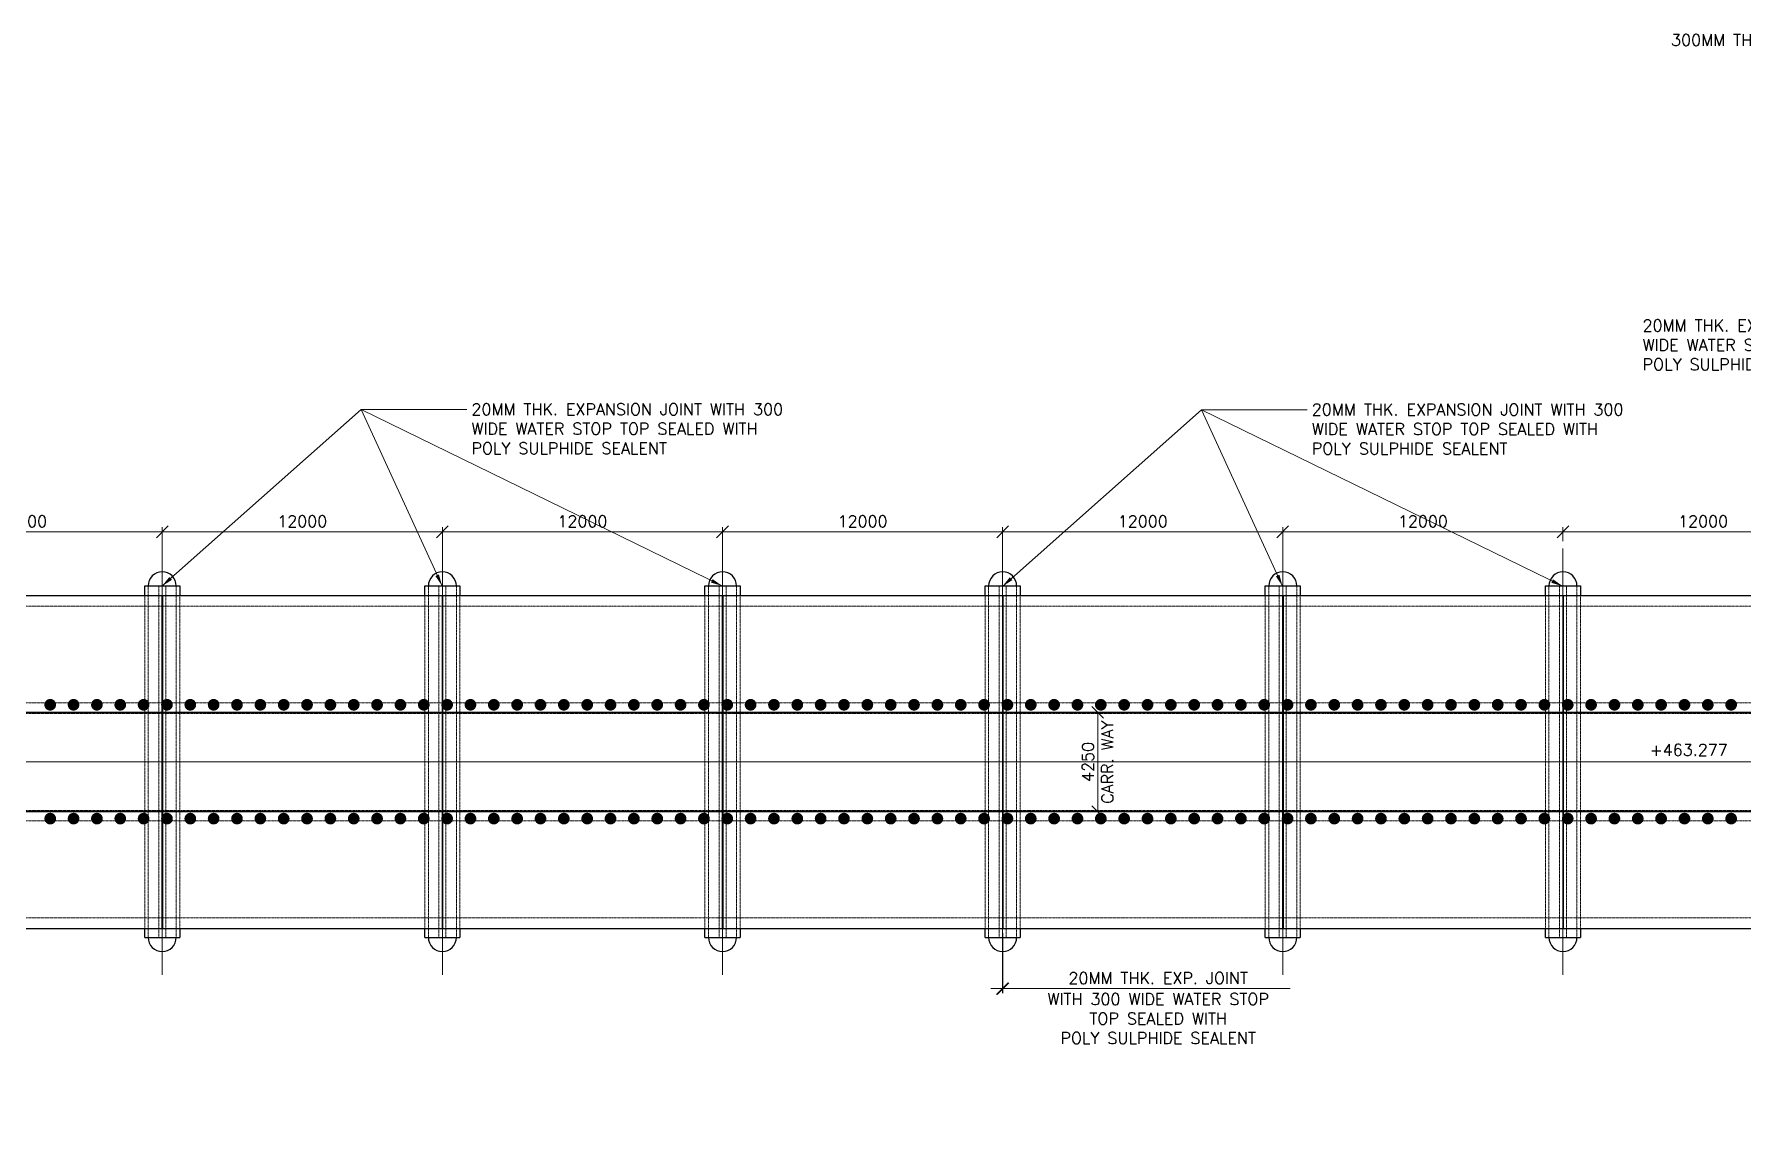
# Model space of a CAD drawing. Header units: millimetres. Extents: x -905235 to 365236, y -24492 to 346419.
# Drawn here: x 118926 to 192114, y 57223 to 103863 of the extents above; entities that cross this region are included whole.
import ezdxf

# ---------------------------------------------------------------- set-up
doc = ezdxf.new("R2010")
doc.units = ezdxf.units.MM
doc.header["$LTSCALE"] = 9
doc.linetypes.add('CENTER2', pattern=[1.125, 0.75, -0.125, 0.125, -0.125])
doc.linetypes.add('HIDDEN', pattern=[0.375, 0.25, -0.125])
for name, color, linetype, lineweight in [('CENTER', 8, 'CENTER2', 9), ('R_DASHED', 183, 'HIDDEN', 9), ('R_DIMENSION', 8, 'Continuous', 15), ('R_TEXT G', 7, 'Continuous', 18)]:
    doc.layers.add(name, color=color, linetype=linetype, lineweight=lineweight)
doc.styles.add('ROMANS', font='romans.shx')
doc.dimstyles.new('DIM-200', dxfattribs={"dimscale": 200, "dimtxt": 2.5, "dimasz": 2.5, "dimexe": 1, "dimexo": 1, "dimgap": 1, "dimtad": 1, "dimdec": 0, "dimzin": 0, "dimdsep": 46, "dimtxsty": 'ROMANS', "dimblk": 'OBLIQUE', "dimcen": 1, "dimclrd": 256, "dimclre": 256, "dimclrt": 7, "dimadec": 0, "dimazin": 0, "dimtfac": 1, "dimtdec": 0, "dimtofl": 0, "dimtmove": 0, "dimatfit": 3, "dimfxl": 1, "dimtolj": 1, "dimtzin": 0, "dimlwd": 9, "dimlwe": 9, "dimarcsym": 0})

# ---------------------------------------------------------------- blocks, each defined once
blk = doc.blocks.new('_Oblique')
at = {"color": 0, "linetype": 'ByBlock', "lineweight": -2}
blk.add_line((-0.5, -0.5), (0.5, 0.5), dxfattribs=at)
blk = doc.blocks.new('*D113')
at = {"layer": 'Defpoints', "color": 0}
for p in [(124410, 82562), (112410, 81319), (124410, 81508)]:
    blk.add_point(p, dxfattribs=at)
at = {"layer": 'R_DIMENSION', "lineweight": 9}
for p, q in [((112410, 81519), (112410, 82762)), ((124410, 81708), (124410, 82762)), ((112410, 82562), (124410, 82562))]:
    blk.add_line(p, q, dxfattribs=at)
at = {"layer": 'R_DIMENSION', "lineweight": 9, "xscale": 500, "yscale": 500, "zscale": 500, "rotation": 180}
blk.add_blockref('_Oblique', (112410, 82562), dxfattribs=at)
at = {"layer": 'R_DIMENSION', "lineweight": 9, "xscale": 500, "yscale": 500, "zscale": 500}
blk.add_blockref('_Oblique', (124410, 82562), dxfattribs=at)
at = {"layer": 'R_DIMENSION', "color": 7, "insert": (118410, 83012), "char_height": 500, "attachment_point": 5, "style": 'ROMANS'}
blk.add_mtext('\\A1;12000', dxfattribs=at)
blk = doc.blocks.new('*D114')
at = {"layer": 'Defpoints', "color": 0}
for p in [(136410, 82562), (124410, 81508), (136410, 81427)]:
    blk.add_point(p, dxfattribs=at)
at = {"layer": 'R_DIMENSION', "lineweight": 9}
for p, q in [((124410, 81708), (124410, 82762)), ((136410, 81627), (136410, 82762)), ((124410, 82562), (136410, 82562))]:
    blk.add_line(p, q, dxfattribs=at)
at = {"layer": 'R_DIMENSION', "lineweight": 9, "xscale": 500, "yscale": 500, "zscale": 500, "rotation": 180}
blk.add_blockref('_Oblique', (124410, 82562), dxfattribs=at)
at = {"layer": 'R_DIMENSION', "lineweight": 9, "xscale": 500, "yscale": 500, "zscale": 500}
blk.add_blockref('_Oblique', (136410, 82562), dxfattribs=at)
at = {"layer": 'R_DIMENSION', "color": 7, "insert": (130410, 83012), "char_height": 500, "attachment_point": 5, "style": 'ROMANS'}
blk.add_mtext('\\A1;12000', dxfattribs=at)
blk = doc.blocks.new('*D115')
at = {"layer": 'Defpoints', "color": 0}
for p in [(148410, 82562), (136410, 81427), (148410, 81408)]:
    blk.add_point(p, dxfattribs=at)
at = {"layer": 'R_DIMENSION', "lineweight": 9}
for p, q in [((136410, 81627), (136410, 82762)), ((148410, 81608), (148410, 82762)), ((136410, 82562), (148410, 82562))]:
    blk.add_line(p, q, dxfattribs=at)
at = {"layer": 'R_DIMENSION', "lineweight": 9, "xscale": 500, "yscale": 500, "zscale": 500, "rotation": 180}
blk.add_blockref('_Oblique', (136410, 82562), dxfattribs=at)
at = {"layer": 'R_DIMENSION', "lineweight": 9, "xscale": 500, "yscale": 500, "zscale": 500}
blk.add_blockref('_Oblique', (148410, 82562), dxfattribs=at)
at = {"layer": 'R_DIMENSION', "color": 7, "insert": (142410, 83012), "char_height": 500, "attachment_point": 5, "style": 'ROMANS'}
blk.add_mtext('\\A1;12000', dxfattribs=at)
blk = doc.blocks.new('*D116')
at = {"layer": 'Defpoints', "color": 0}
for p in [(160410, 82562), (148410, 81408), (160410, 81508)]:
    blk.add_point(p, dxfattribs=at)
at = {"layer": 'R_DIMENSION', "lineweight": 9}
for p, q in [((148410, 81608), (148410, 82762)), ((160410, 81708), (160410, 82762)), ((148410, 82562), (160410, 82562))]:
    blk.add_line(p, q, dxfattribs=at)
at = {"layer": 'R_DIMENSION', "lineweight": 9, "xscale": 500, "yscale": 500, "zscale": 500, "rotation": 180}
blk.add_blockref('_Oblique', (148410, 82562), dxfattribs=at)
at = {"layer": 'R_DIMENSION', "lineweight": 9, "xscale": 500, "yscale": 500, "zscale": 500}
blk.add_blockref('_Oblique', (160410, 82562), dxfattribs=at)
at = {"layer": 'R_DIMENSION', "color": 7, "insert": (154410, 83012), "char_height": 500, "attachment_point": 5, "style": 'ROMANS'}
blk.add_mtext('\\A1;12000', dxfattribs=at)
blk = doc.blocks.new('*D117')
at = {"layer": 'Defpoints', "color": 0}
for p in [(172410, 82562), (160410, 81508), (172410, 81415)]:
    blk.add_point(p, dxfattribs=at)
at = {"layer": 'R_DIMENSION', "lineweight": 9}
for p, q in [((160410, 81708), (160410, 82762)), ((172410, 81615), (172410, 82762)), ((160410, 82562), (172410, 82562))]:
    blk.add_line(p, q, dxfattribs=at)
at = {"layer": 'R_DIMENSION', "lineweight": 9, "xscale": 500, "yscale": 500, "zscale": 500, "rotation": 180}
blk.add_blockref('_Oblique', (160410, 82562), dxfattribs=at)
at = {"layer": 'R_DIMENSION', "lineweight": 9, "xscale": 500, "yscale": 500, "zscale": 500}
blk.add_blockref('_Oblique', (172410, 82562), dxfattribs=at)
at = {"layer": 'R_DIMENSION', "color": 7, "insert": (166410, 83012), "char_height": 500, "attachment_point": 5, "style": 'ROMANS'}
blk.add_mtext('\\A1;12000', dxfattribs=at)
blk = doc.blocks.new('*D118')
at = {"layer": 'Defpoints', "color": 0}
for p in [(184410, 82562), (172410, 81415), (184410, 81960)]:
    blk.add_point(p, dxfattribs=at)
at = {"layer": 'R_DIMENSION', "lineweight": 9}
for p, q in [((172410, 81615), (172410, 82762)), ((184410, 82160), (184410, 82762)), ((172410, 82562), (184410, 82562))]:
    blk.add_line(p, q, dxfattribs=at)
at = {"layer": 'R_DIMENSION', "lineweight": 9, "xscale": 500, "yscale": 500, "zscale": 500, "rotation": 180}
blk.add_blockref('_Oblique', (172410, 82562), dxfattribs=at)
at = {"layer": 'R_DIMENSION', "lineweight": 9, "xscale": 500, "yscale": 500, "zscale": 500}
blk.add_blockref('_Oblique', (184410, 82562), dxfattribs=at)
at = {"layer": 'R_DIMENSION', "color": 7, "insert": (178410, 83012), "char_height": 500, "attachment_point": 5, "style": 'ROMANS'}
blk.add_mtext('\\A1;12000', dxfattribs=at)
blk = doc.blocks.new('*D119')
at = {"layer": 'Defpoints', "color": 0}
for p in [(196410, 82562), (184410, 81960), (196410, 81441)]:
    blk.add_point(p, dxfattribs=at)
at = {"layer": 'R_DIMENSION', "lineweight": 9}
for p, q in [((184410, 82160), (184410, 82762)), ((196410, 81641), (196410, 82762)), ((184410, 82562), (196410, 82562))]:
    blk.add_line(p, q, dxfattribs=at)
at = {"layer": 'R_DIMENSION', "lineweight": 9, "xscale": 500, "yscale": 500, "zscale": 500, "rotation": 180}
blk.add_blockref('_Oblique', (184410, 82562), dxfattribs=at)
at = {"layer": 'R_DIMENSION', "lineweight": 9, "xscale": 500, "yscale": 500, "zscale": 500}
blk.add_blockref('_Oblique', (196410, 82562), dxfattribs=at)
at = {"layer": 'R_DIMENSION', "color": 7, "insert": (190410, 83012), "char_height": 500, "attachment_point": 5, "style": 'ROMANS'}
blk.add_mtext('\\A1;12000', dxfattribs=at)
blk = doc.blocks.new('*D121')
at = {"layer": 'Defpoints', "color": 0}
for p in [(160400, 65586), (160420, 65586), (160420, 63010)]:
    blk.add_point(p, dxfattribs=at)
at = {"layer": 'R_DIMENSION', "lineweight": 9}
for p, q in [((160400, 65386), (160400, 62810)), ((160420, 65386), (160420, 62810)), ((160400, 63010), (159900, 63010)), ((160420, 63010), (172725, 63010))]:
    blk.add_line(p, q, dxfattribs=at)
at = {"layer": 'R_DIMENSION', "lineweight": 9, "xscale": 500, "yscale": 500, "zscale": 500}
blk.add_blockref('_Oblique', (160400, 63010), dxfattribs=at)
at = {"layer": 'R_DIMENSION', "lineweight": 9, "xscale": 500, "yscale": 500, "zscale": 500, "rotation": 180}
blk.add_blockref('_Oblique', (160420, 63010), dxfattribs=at)
at = {"layer": 'R_DIMENSION', "color": 7, "char_height": 500, "attachment_point": 5, "style": 'ROMANS'}
for s, insert in [('\\A1;20{\\A0;MM THK. EXP. JOINT ', (167072, 63460)), ('\\A1;{\\A0;WITH 300 WIDE WATER STOP \\PTOP SEALED WITH \\PPOLY SULPHIDE SEALENT}}', (167072, 61726))]:
    blk.add_mtext(s, dxfattribs=dict(at, insert=insert))
blk = doc.blocks.new('*D122')
at = {"layer": 'Defpoints', "color": 0}
for p in [(163465, 74836), (163465, 70586), (164483, 70586)]:
    blk.add_point(p, dxfattribs=at)
at = {"layer": 'R_DIMENSION', "lineweight": 9}
for p, q in [((163665, 74836), (164683, 74836)), ((164483, 74836), (164483, 70586)), ((163665, 70586), (164683, 70586))]:
    blk.add_line(p, q, dxfattribs=at)
at = {"layer": 'R_DIMENSION', "lineweight": 9, "xscale": 500, "yscale": 500, "zscale": 500}
for p, rotation in [((164483, 74836), 90), ((164483, 70586), 270)]:
    blk.add_blockref('_Oblique', p, dxfattribs=dict(at, rotation=rotation))
at = {"layer": 'R_DIMENSION', "color": 7, "insert": (164483, 72711), "char_height": 500, "attachment_point": 5, "rotation": 90, "style": 'ROMANS'}
blk.add_mtext('\\A1;4250\\PCARR. WAY', dxfattribs=at)

msp = doc.modelspace()

# ---------------------------------------------------------------- linework, layer by layer
for p, q in [((4400.1, 79836.4), (208400.1, 79836.4)), ((123660.1, 80247.7), (125160.1, 80247.7)), ((123660.1, 79836.4), (123660.1, 80247.7)), ((124400.1, 79836.4), (124400.1, 65586.4)), ((124420.1, 79836.4), (124420.1, 65586.4)), ((125160.1, 80247.7), (125160.1, 79836.4)), ((135660.1, 80247.7), (137160.1, 80247.7)), ((135660.1, 79836.4), (135660.1, 80247.7)), ((136400.1, 79836.4), (136400.1, 65586.4)), ((136420.1, 79836.4), (136420.1, 65586.4)), ((137160.1, 80247.7), (137160.1, 79836.4)), ((147660.1, 80247.7), (149160.1, 80247.7)), ((147660.1, 79836.4), (147660.1, 80247.7)), ((148400.1, 79836.4), (148400.1, 65586.4)), ((148420.1, 79836.4), (148420.1, 65586.4)), ((149160.1, 80247.7), (149160.1, 79836.4)), ((159660.1, 80247.7), (161160.1, 80247.7)), ((159660.1, 79836.4), (159660.1, 80247.7)), ((160400.1, 79836.4), (160400.1, 65586.4)), ((160420.1, 79836.4), (160420.1, 65586.4)), ((161160.1, 80247.7), (161160.1, 79836.4)), ((171660.1, 80247.7), (173160.1, 80247.7)), ((171660.1, 79836.4), (171660.1, 80247.7)), ((172400.1, 79836.4), (172400.1, 65586.4)), ((172420.1, 79836.4), (172420.1, 65586.4)), ((173160.1, 80247.7), (173160.1, 79836.4)), ((183660.1, 80247.7), (185160.1, 80247.7)), ((183660.1, 79836.4), (183660.1, 80247.7)), ((184400.1, 79836.4), (184400.1, 65586.4)), ((184420.1, 79836.4), (184420.1, 65586.4)), ((185160.1, 80247.7), (185160.1, 79836.4)), ((4420.1, 74836.4), (208400.1, 74836.4)), ((4420.1, 70586.4), (208400.1, 70586.4)), ((4400.1, 65586.4), (208400.1, 65586.4)), ((123660.1, 65197.7), (123660.1, 65586.4)), ((123660.1, 65197.7), (125160.1, 65197.7)), ((125160.1, 65586.4), (125160.1, 65197.7)), ((135660.1, 65197.7), (135660.1, 65586.4)), ((135660.1, 65197.7), (137160.1, 65197.7)), ((137160.1, 65586.4), (137160.1, 65197.7)), ((147660.1, 65197.7), (147660.1, 65586.4)), ((147660.1, 65197.7), (149160.1, 65197.7)), ((149160.1, 65586.4), (149160.1, 65197.7)), ((159660.1, 65197.7), (159660.1, 65586.4)), ((159660.1, 65197.7), (161160.1, 65197.7)), ((161160.1, 65586.4), (161160.1, 65197.7)), ((171660.1, 65197.7), (171660.1, 65586.4)), ((171660.1, 65197.7), (173160.1, 65197.7)), ((173160.1, 65586.4), (173160.1, 65197.7)), ((183660.1, 65197.7), (183660.1, 65586.4)), ((183660.1, 65197.7), (185160.1, 65197.7)), ((185160.1, 65586.4), (185160.1, 65197.7))]:
    msp.add_line(p, q)
at = {"const_width": 250}
for points in [[(119614.2, 75284.2, 1), (119614.2, 75034.2, 1)], [(120614.2, 75284.2, 1), (120614.2, 75034.2, 1)], [(121614.2, 75284.2, 1), (121614.2, 75034.2, 1)], [(122614.2, 75284.2, 1), (122614.2, 75034.2, 1)], [(123614.2, 75284.2, 1), (123614.2, 75034.2, 1)], [(124614.2, 75284.2, 1), (124614.2, 75034.2, 1)], [(125614.2, 75284.2, 1), (125614.2, 75034.2, 1)], [(126614.2, 75284.2, 1), (126614.2, 75034.2, 1)], [(127614.2, 75284.2, 1), (127614.2, 75034.2, 1)], [(128614.2, 75284.2, 1), (128614.2, 75034.2, 1)], [(129614.2, 75284.2, 1), (129614.2, 75034.2, 1)], [(130614.2, 75284.2, 1), (130614.2, 75034.2, 1)], [(131614.2, 75284.2, 1), (131614.2, 75034.2, 1)], [(132614.2, 75284.2, 1), (132614.2, 75034.2, 1)], [(133614.2, 75284.2, 1), (133614.2, 75034.2, 1)], [(134614.2, 75284.2, 1), (134614.2, 75034.2, 1)], [(135614.2, 75284.2, 1), (135614.2, 75034.2, 1)], [(136614.2, 75284.2, 1), (136614.2, 75034.2, 1)], [(137614.2, 75284.2, 1), (137614.2, 75034.2, 1)], [(138614.2, 75284.2, 1), (138614.2, 75034.2, 1)], [(139614.2, 75284.2, 1), (139614.2, 75034.2, 1)], [(140614.2, 75284.2, 1), (140614.2, 75034.2, 1)], [(141614.2, 75284.2, 1), (141614.2, 75034.2, 1)], [(142614.2, 75284.2, 1), (142614.2, 75034.2, 1)], [(143614.2, 75284.2, 1), (143614.2, 75034.2, 1)], [(144614.2, 75284.2, 1), (144614.2, 75034.2, 1)], [(145614.2, 75284.2, 1), (145614.2, 75034.2, 1)], [(146614.2, 75284.2, 1), (146614.2, 75034.2, 1)], [(147614.2, 75284.2, 1), (147614.2, 75034.2, 1)], [(148614.2, 75284.2, 1), (148614.2, 75034.2, 1)], [(149614.2, 75284.2, 1), (149614.2, 75034.2, 1)], [(150614.2, 75284.2, 1), (150614.2, 75034.2, 1)], [(151614.2, 75284.2, 1), (151614.2, 75034.2, 1)], [(152614.2, 75284.2, 1), (152614.2, 75034.2, 1)], [(153614.2, 75284.2, 1), (153614.2, 75034.2, 1)], [(154614.2, 75284.2, 1), (154614.2, 75034.2, 1)], [(155614.2, 75284.2, 1), (155614.2, 75034.2, 1)], [(156614.2, 75284.2, 1), (156614.2, 75034.2, 1)], [(157614.2, 75284.2, 1), (157614.2, 75034.2, 1)], [(158614.2, 75284.2, 1), (158614.2, 75034.2, 1)], [(159614.2, 75284.2, 1), (159614.2, 75034.2, 1)], [(160614.2, 75284.2, 1), (160614.2, 75034.2, 1)], [(161614.2, 75284.2, 1), (161614.2, 75034.2, 1)], [(162614.2, 75284.2, 1), (162614.2, 75034.2, 1)], [(163614.2, 75284.2, 1), (163614.2, 75034.2, 1)], [(164614.2, 75284.2, 1), (164614.2, 75034.2, 1)], [(165614.2, 75284.2, 1), (165614.2, 75034.2, 1)], [(166614.2, 75284.2, 1), (166614.2, 75034.2, 1)], [(167614.2, 75284.2, 1), (167614.2, 75034.2, 1)], [(168614.2, 75284.2, 1), (168614.2, 75034.2, 1)], [(169614.2, 75284.2, 1), (169614.2, 75034.2, 1)], [(170614.2, 75284.2, 1), (170614.2, 75034.2, 1)], [(171614.2, 75284.2, 1), (171614.2, 75034.2, 1)], [(172614.2, 75284.2, 1), (172614.2, 75034.2, 1)], [(173614.2, 75284.2, 1), (173614.2, 75034.2, 1)], [(174614.2, 75284.2, 1), (174614.2, 75034.2, 1)], [(175614.2, 75284.2, 1), (175614.2, 75034.2, 1)], [(176614.2, 75284.2, 1), (176614.2, 75034.2, 1)], [(177614.2, 75284.2, 1), (177614.2, 75034.2, 1)], [(178614.2, 75284.2, 1), (178614.2, 75034.2, 1)], [(179614.2, 75284.2, 1), (179614.2, 75034.2, 1)], [(180614.2, 75284.2, 1), (180614.2, 75034.2, 1)], [(181614.2, 75284.2, 1), (181614.2, 75034.2, 1)], [(182614.2, 75284.2, 1), (182614.2, 75034.2, 1)], [(183614.2, 75284.2, 1), (183614.2, 75034.2, 1)], [(184614.2, 75284.2, 1), (184614.2, 75034.2, 1)], [(185614.2, 75284.2, 1), (185614.2, 75034.2, 1)], [(186614.2, 75284.2, 1), (186614.2, 75034.2, 1)], [(187614.2, 75284.2, 1), (187614.2, 75034.2, 1)], [(188614.2, 75284.2, 1), (188614.2, 75034.2, 1)], [(189614.2, 75284.2, 1), (189614.2, 75034.2, 1)], [(190614.2, 75284.2, 1), (190614.2, 75034.2, 1)], [(191614.2, 75284.2, 1), (191614.2, 75034.2, 1)], [(119614.2, 70161.1, -1), (119614.2, 70411.1, -1)], [(120614.2, 70161.1, -1), (120614.2, 70411.1, -1)], [(121614.2, 70161.1, -1), (121614.2, 70411.1, -1)], [(122614.2, 70161.1, -1), (122614.2, 70411.1, -1)], [(123614.2, 70161.1, -1), (123614.2, 70411.1, -1)], [(124614.2, 70161.1, -1), (124614.2, 70411.1, -1)], [(125614.2, 70161.1, -1), (125614.2, 70411.1, -1)], [(126614.2, 70161.1, -1), (126614.2, 70411.1, -1)], [(127614.2, 70161.1, -1), (127614.2, 70411.1, -1)], [(128614.2, 70161.1, -1), (128614.2, 70411.1, -1)], [(129614.2, 70161.1, -1), (129614.2, 70411.1, -1)], [(130614.2, 70161.1, -1), (130614.2, 70411.1, -1)], [(131614.2, 70161.1, -1), (131614.2, 70411.1, -1)], [(132614.2, 70161.1, -1), (132614.2, 70411.1, -1)], [(133614.2, 70161.1, -1), (133614.2, 70411.1, -1)], [(134614.2, 70161.1, -1), (134614.2, 70411.1, -1)], [(135614.2, 70161.1, -1), (135614.2, 70411.1, -1)], [(136614.2, 70161.1, -1), (136614.2, 70411.1, -1)], [(137614.2, 70161.1, -1), (137614.2, 70411.1, -1)], [(138614.2, 70161.1, -1), (138614.2, 70411.1, -1)], [(139614.2, 70161.1, -1), (139614.2, 70411.1, -1)], [(140614.2, 70161.1, -1), (140614.2, 70411.1, -1)], [(141614.2, 70161.1, -1), (141614.2, 70411.1, -1)], [(142614.2, 70161.1, -1), (142614.2, 70411.1, -1)], [(143614.2, 70161.1, -1), (143614.2, 70411.1, -1)], [(144614.2, 70161.1, -1), (144614.2, 70411.1, -1)], [(145614.2, 70161.1, -1), (145614.2, 70411.1, -1)], [(146614.2, 70161.1, -1), (146614.2, 70411.1, -1)], [(147614.2, 70161.1, -1), (147614.2, 70411.1, -1)], [(148614.2, 70161.1, -1), (148614.2, 70411.1, -1)], [(149614.2, 70161.1, -1), (149614.2, 70411.1, -1)], [(150614.2, 70161.1, -1), (150614.2, 70411.1, -1)], [(151614.2, 70161.1, -1), (151614.2, 70411.1, -1)], [(152614.2, 70161.1, -1), (152614.2, 70411.1, -1)], [(153614.2, 70161.1, -1), (153614.2, 70411.1, -1)], [(154614.2, 70161.1, -1), (154614.2, 70411.1, -1)], [(155614.2, 70161.1, -1), (155614.2, 70411.1, -1)], [(156614.2, 70161.1, -1), (156614.2, 70411.1, -1)], [(157614.2, 70161.1, -1), (157614.2, 70411.1, -1)], [(158614.2, 70161.1, -1), (158614.2, 70411.1, -1)], [(159614.2, 70161.1, -1), (159614.2, 70411.1, -1)], [(160614.2, 70161.1, -1), (160614.2, 70411.1, -1)], [(161614.2, 70161.1, -1), (161614.2, 70411.1, -1)], [(162614.2, 70161.1, -1), (162614.2, 70411.1, -1)], [(163614.2, 70161.1, -1), (163614.2, 70411.1, -1)], [(164614.2, 70161.1, -1), (164614.2, 70411.1, -1)], [(165614.2, 70161.1, -1), (165614.2, 70411.1, -1)], [(166614.2, 70161.1, -1), (166614.2, 70411.1, -1)], [(167614.2, 70161.1, -1), (167614.2, 70411.1, -1)], [(168614.2, 70161.1, -1), (168614.2, 70411.1, -1)], [(169614.2, 70161.1, -1), (169614.2, 70411.1, -1)], [(170614.2, 70161.1, -1), (170614.2, 70411.1, -1)], [(171614.2, 70161.1, -1), (171614.2, 70411.1, -1)], [(172614.2, 70161.1, -1), (172614.2, 70411.1, -1)], [(173614.2, 70161.1, -1), (173614.2, 70411.1, -1)], [(174614.2, 70161.1, -1), (174614.2, 70411.1, -1)], [(175614.2, 70161.1, -1), (175614.2, 70411.1, -1)], [(176614.2, 70161.1, -1), (176614.2, 70411.1, -1)], [(177614.2, 70161.1, -1), (177614.2, 70411.1, -1)], [(178614.2, 70161.1, -1), (178614.2, 70411.1, -1)], [(179614.2, 70161.1, -1), (179614.2, 70411.1, -1)], [(180614.2, 70161.1, -1), (180614.2, 70411.1, -1)], [(181614.2, 70161.1, -1), (181614.2, 70411.1, -1)], [(182614.2, 70161.1, -1), (182614.2, 70411.1, -1)], [(183614.2, 70161.1, -1), (183614.2, 70411.1, -1)], [(184614.2, 70161.1, -1), (184614.2, 70411.1, -1)], [(185614.2, 70161.1, -1), (185614.2, 70411.1, -1)], [(186614.2, 70161.1, -1), (186614.2, 70411.1, -1)], [(187614.2, 70161.1, -1), (187614.2, 70411.1, -1)], [(188614.2, 70161.1, -1), (188614.2, 70411.1, -1)], [(189614.2, 70161.1, -1), (189614.2, 70411.1, -1)], [(190614.2, 70161.1, -1), (190614.2, 70411.1, -1)], [(191614.2, 70161.1, -1), (191614.2, 70411.1, -1)]]:
    msp.add_lwpolyline(points, format="xyb", close=True, dxfattribs=at)
for centre, start, end in [((124410.1, 80247.7), 0, 180), ((136410.1, 80247.7), 0, 180), ((148410.1, 80247.7), 0, 180), ((160410.1, 80247.7), 0, 180), ((172410.1, 80247.7), 0, 180), ((184410.1, 80247.7), 0, 180), ((124410.1, 65197.7), 180, 0), ((136410.1, 65197.7), 180, 0), ((148410.1, 65197.7), 180, 0), ((160410.1, 65197.7), 180, 0), ((172410.1, 65197.7), 180, 0), ((184410.1, 65197.7), 180, 0)]:
    msp.add_arc(centre, 600, start, end)
at = {"layer": 'CENTER'}
for p, q in [((124410.1, 81847.7), (124410.1, 79836.4)), ((136410.1, 81847.7), (136410.1, 79836.4)), ((148410.1, 81847.7), (148410.1, 79836.4)), ((160410.1, 81847.7), (160410.1, 79836.4)), ((172410.1, 81847.7), (172410.1, 79836.4)), ((184410.1, 81847.7), (184410.1, 79836.4)), ((-30474.8, 72722.7), (243103.6, 72722.7)), ((124410.1, 65586.4), (124410.1, 63597.7)), ((136410.1, 65586.4), (136410.1, 63597.7)), ((148410.1, 65586.4), (148410.1, 63597.7)), ((160410.1, 65586.4), (160410.1, 63597.7)), ((172410.1, 65586.4), (172410.1, 63597.7)), ((184410.1, 65586.4), (184410.1, 63597.7))]:
    msp.add_line(p, q, dxfattribs=at)
at = {"layer": 'R_DASHED'}
for p, q in [((123660.1, 65586.4), (123660.1, 79836.4)), ((123810.1, 65197.7), (123810.1, 80247.7)), ((125010.1, 80247.7), (125010.1, 65197.7)), ((125160.1, 79836.4), (125160.1, 65586.4)), ((135660.1, 65586.4), (135660.1, 79836.4)), ((135810.1, 65197.7), (135810.1, 80247.7)), ((137010.1, 80247.7), (137010.1, 65197.7)), ((137160.1, 79836.4), (137160.1, 65586.4)), ((147660.1, 65586.4), (147660.1, 79836.4)), ((147810.1, 65197.7), (147810.1, 80247.7)), ((149010.1, 80247.7), (149010.1, 65197.7)), ((149160.1, 79836.4), (149160.1, 65586.4)), ((159660.1, 65586.4), (159660.1, 79836.4)), ((159810.1, 65197.7), (159810.1, 80247.7)), ((161010.1, 80247.7), (161010.1, 65197.7)), ((161160.1, 79836.4), (161160.1, 65586.4)), ((171660.1, 65586.4), (171660.1, 79836.4)), ((171810.1, 65197.7), (171810.1, 80247.7)), ((173010.1, 80247.7), (173010.1, 65197.7)), ((173160.1, 79836.4), (173160.1, 65586.4)), ((183660.1, 65586.4), (183660.1, 79836.4)), ((183810.1, 65197.7), (183810.1, 80247.7)), ((185010.1, 80247.7), (185010.1, 65197.7)), ((185160.1, 79836.4), (185160.1, 65586.4)), ((-7583.9, 79386.4), (220392.1, 79386.4)), ((-7583.9, 75236.4), (220392.1, 75236.4)), ((-7583.9, 74786.4), (220392.1, 74786.4)), ((-7583.9, 70636.4), (220392.1, 70636.4)), ((-7583.9, 70186.4), (220392.1, 70186.4)), ((-7583.9, 66036.4), (220392.1, 66036.4))]:
    msp.add_line(p, q, dxfattribs=at)
at = {"layer": 'R_DASHED', "color": 6, "linetype": 'HIDDEN', "lineweight": 20}
for points in [[(124260.1, 80236.4), (124560.1, 80236.4), (124560.1, 65186.4), (124260.1, 65186.4)], [(136260.1, 80236.4), (136560.1, 80236.4), (136560.1, 65186.4), (136260.1, 65186.4)], [(148260.1, 80236.4), (148560.1, 80236.4), (148560.1, 65186.4), (148260.1, 65186.4)], [(160260.1, 80236.4), (160560.1, 80236.4), (160560.1, 65186.4), (160260.1, 65186.4)], [(172260.1, 80236.4), (172560.1, 80236.4), (172560.1, 65186.4), (172260.1, 65186.4)], [(184260.1, 80236.4), (184560.1, 80236.4), (184560.1, 65186.4), (184260.1, 65186.4)]]:
    msp.add_lwpolyline(points, close=True, dxfattribs=at)

# ---------------------------------------------------------------- texts
at = {"layer": 'R_TEXT G', "style": 'ROMANS'}
for s, p in [('300MM THK. REVETMENT OVER 225MM THK. GRAVEL BANKING', (189037.5, 103362.5)), ('+463.277', (188127.3, 72977.5))]:
    msp.add_text(s, height=500, dxfattribs=at).set_placement(p)
at = {"layer": 'R_TEXT G', "char_height": 500, "width": 15197.134, "attachment_point": 1, "style": 'ROMANS'}
for insert in [(187822.2, 91643.6), (137652.2, 88054.9), (173652.2, 88043.6)]:
    msp.add_mtext('20MM THK. EXPANSION JOINT WITH 300 WIDE WATER STOP TOP SEALED WITH POLY SULPHIDE SEALENT', dxfattribs=dict(at, insert=insert))

# ---------------------------------------------------------------- dimensions: what is measured, and where the dimension line sits
at = {"layer": 'R_DIMENSION'}
for base, p1, p2, picture, middle in [((124410.1, 82562), (112410.1, 81318.6), (124410.1, 81507.6), '*D113', (118410.1, 83012)), ((136410.1, 82562), (124410.1, 81507.6), (136410.1, 81427.1), '*D114', (130410.1, 83012)), ((148410.1, 82562), (136410.1, 81427.1), (148410.1, 81408.1), '*D115', (142410.1, 83012)), ((160410.1, 82562), (148410.1, 81408.1), (160410.1, 81508.1), '*D116', (154410.1, 83012)), ((172410.1, 82562), (160410.1, 81508.1), (172410.1, 81415), '*D117', (166410.1, 83012)), ((184410.1, 82562), (172410.1, 81415), (184410.1, 81960.4), '*D118', (178410.1, 83012)), ((196410.1, 82562), (184410.1, 81960.4), (196410.1, 81441.3), '*D119', (190410.1, 83012))]:
    dim = msp.add_linear_dim(base=base, p1=p1, p2=p2, dimstyle='DIM-200', dxfattribs=at)
    dim.commit()
    dim.dimension.update_dxf_attribs({"geometry": picture, "text_midpoint": middle})
dim = msp.add_linear_dim(base=(164483.4, 70586.4), p1=(163465.5, 74836.4), p2=(163465.5, 70586.4), angle=90, text='<>\\XCARR. WAY', dimstyle='DIM-200', dxfattribs=at)
dim.commit()
dim.dimension.update_dxf_attribs({"geometry": '*D122', "text_midpoint": (164483.4, 72711.4), "dimtype": 160})
dim = msp.add_linear_dim(base=(160420.1, 63009.7), p1=(160400.1, 65586.4), p2=(160420.1, 65586.4), text='<>{\\A0;MM THK. EXP. JOINT \\X{\\A0;WITH 300 WIDE WATER STOP \\PTOP SEALED WITH \\PPOLY SULPHIDE SEALENT}}', dimstyle='DIM-200', dxfattribs=at)
dim.commit()
dim.dimension.update_dxf_attribs({"geometry": '*D121', "text_midpoint": (167072.5, 63009.7)})

# ---------------------------------------------------------------- leaders
for points in [[(124397.4, 80236.4), (132927.3, 87800), (137457.3, 87800)], [(136397.4, 80247.7), (132927.3, 87800), (137457.3, 87800)], [(148397.4, 80247.7), (132927.3, 87800), (137457.3, 87800)], [(160397.4, 80225.1), (168927.3, 87788.7), (173457.3, 87788.7)], [(172397.4, 80236.4), (168927.3, 87788.7), (173457.3, 87788.7)], [(184397.4, 80236.4), (168927.3, 87788.7), (173457.3, 87788.7)]]:
    msp.add_leader(points, dimstyle='DIM-200', override={"dimgap": 1, "dimtad": 0}, dxfattribs=at)

doc.saveas('drawing.dxf')
